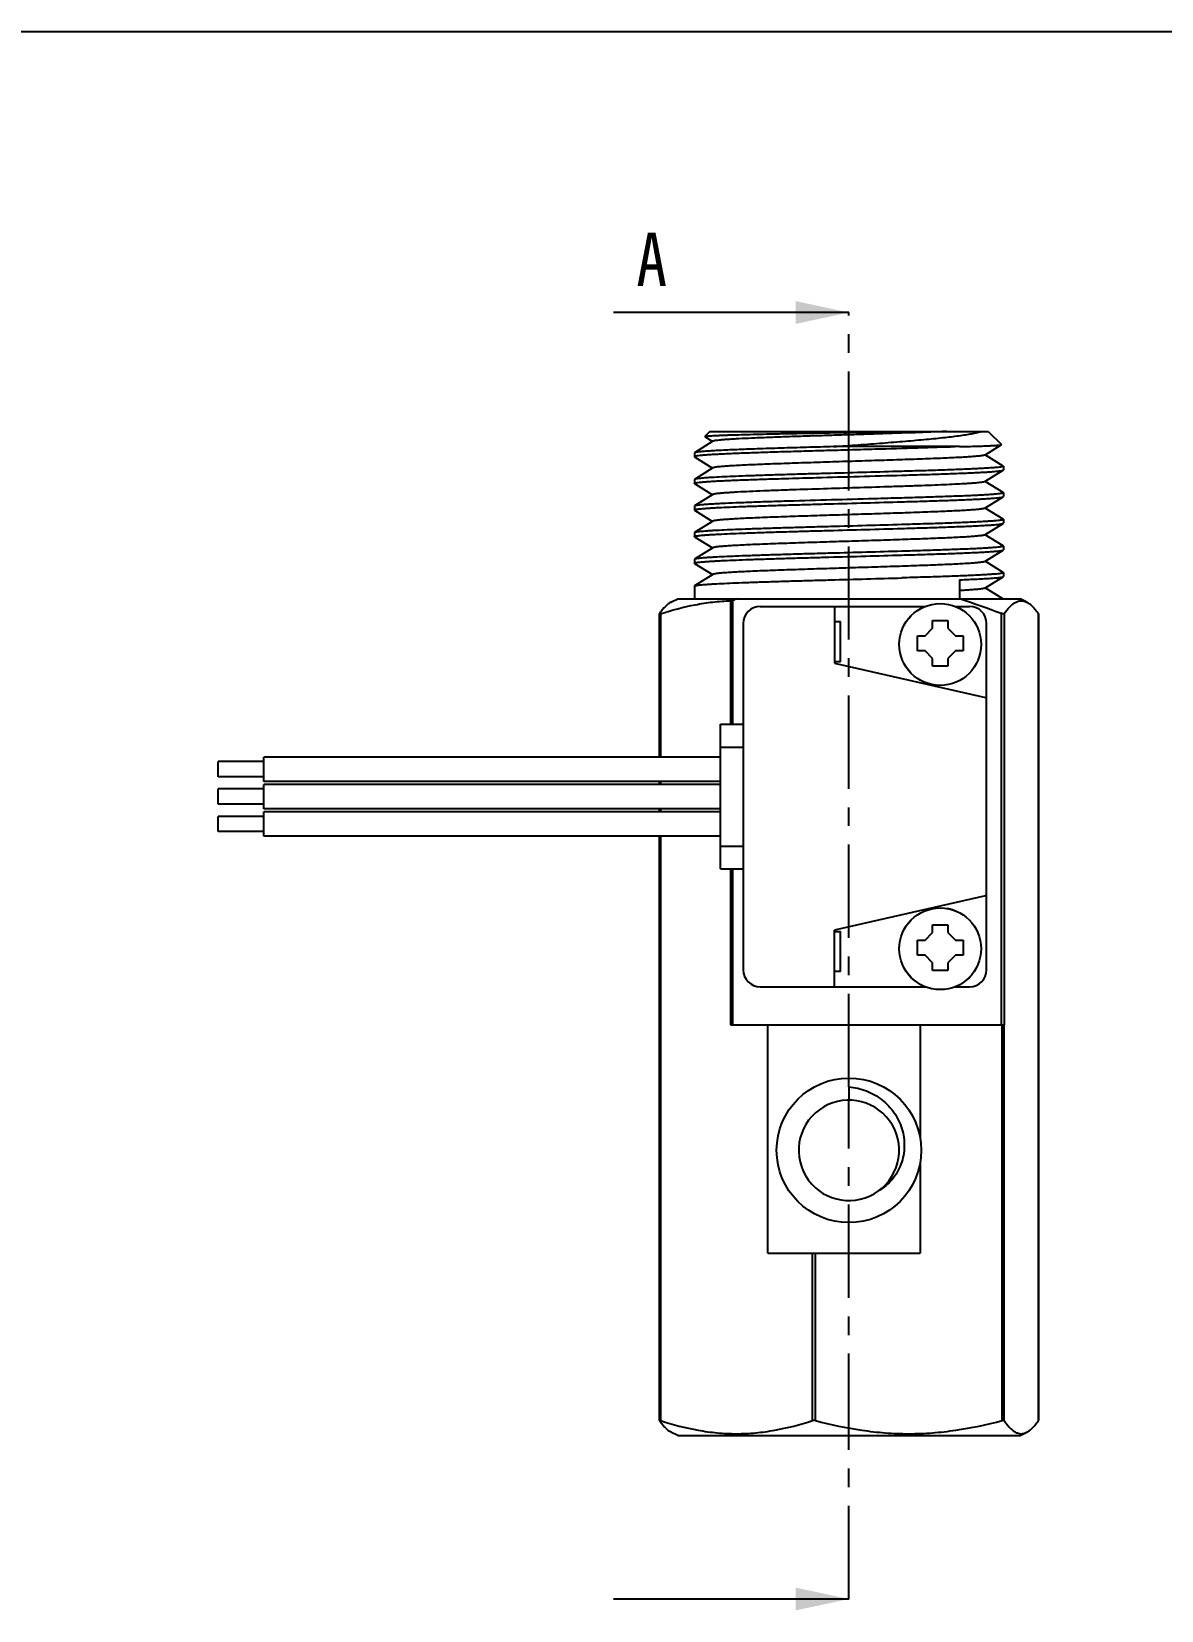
# Model space of a CAD drawing. Header units: millimetres. Extents: x 0 to 297, y 0 to 210.
# Drawn here: x 74.2 to 148.5, y 106.2 to 210 of the extents above; entities that cross this region are included whole.
import ezdxf

# ---------------------------------------------------------------- set-up
doc = ezdxf.new("R2010")
doc.units = ezdxf.units.MM
doc.header["$LTSCALE"] = 16.335
doc.linetypes.add('CENTER', pattern=[0.6, 0.375, -0.075, 0.075, -0.075])
doc.layers.get('0').update_dxf_attribs({"linetype": 'CONTINUOUS'})
doc.layers.add('02___PRT_ALL_AXES', color=7, linetype='CONTINUOUS')
doc.layers.add('DEFAULT_1', color=7, linetype='CENTER')
doc.styles.get("Standard").update_dxf_attribs({"font": 'txt', "width": 0.85})
doc.dimstyles.get("Standard").update_dxf_attribs({"dimtxt": 3.5, "dimasz": 3.5, "dimexe": 0.18, "dimexo": 0.0625, "dimgap": 0.09, "dimtad": 1, "dimdsep": 46, "dimtxsty": 'Standard', "dimblk": '_FILLED', "dimblk1": '_FILLED', "dimblk2": '_FILLED', "dimcen": 0.09, "dimadec": 0, "dimazin": 0, "dimtol": 1, "dimtp": 0.01, "dimtm": 0.01, "dimtfac": 1, "dimtofl": 0, "dimtmove": 0, "dimatfit": 3, "dimldrblk": '_FILLED', "dimfxl": 0, "dimtolj": 1, "dimarcsym": 0})

# ---------------------------------------------------------------- blocks, each defined once
blk = doc.blocks.new('_FILLED')
at = {"color": 0, "linetype": 'ByBlock'}
blk.add_solid([(0, 0), (-1, 0.214), (-1, -0.214)], dxfattribs=at)

msp = doc.modelspace()

# ---------------------------------------------------------------- linework, layer by layer
at = {"color": 7, "linetype": 'Continuous'}
for p, q in [((0, 210), (297, 210)), ((118.814, 183.718), (118.485, 183.389)), ((118.814, 183.718), (137.114, 183.718)), ((137.114, 183.718), (137.981, 182.85)), ((119.025, 183.072), (117.823, 182.32)), ((118.487, 183.381), (118.485, 183.389)), ((118.487, 183.381), (119.003, 183.058)), ((135.23, 182.718), (126.953, 182.718)), ((136.903, 182.169), (137.979, 182.842)), ((137.979, 182.842), (137.981, 182.85)), ((117.823, 182.32), (117.814, 182.308)), ((117.823, 182.046), (119.003, 181.308)), ((138.104, 181.445), (136.925, 182.183)), ((117.823, 180.57), (117.814, 180.558)), ((119.025, 181.322), (117.823, 180.57)), ((136.903, 180.419), (138.104, 181.171)), ((138.104, 181.445), (138.114, 181.433)), ((138.104, 181.171), (138.114, 181.183)), ((117.823, 180.296), (119.003, 179.558)), ((119.025, 179.572), (117.823, 178.82)), ((138.104, 179.695), (136.925, 180.433)), ((138.104, 179.695), (138.114, 179.683)), ((117.823, 178.82), (117.814, 178.808)), ((117.823, 178.546), (117.814, 178.558)), ((117.823, 178.546), (119.003, 177.808)), ((136.903, 178.669), (138.104, 179.421)), ((138.104, 177.945), (136.925, 178.683)), ((138.104, 179.421), (138.114, 179.433)), ((119.025, 177.822), (117.823, 177.07)), ((136.903, 176.919), (138.104, 177.671)), ((138.104, 177.945), (138.114, 177.933)), ((138.104, 177.671), (138.114, 177.683)), ((117.823, 177.07), (117.814, 177.058)), ((117.823, 176.796), (117.814, 176.808)), ((117.823, 176.796), (119.003, 176.058)), ((138.104, 176.195), (136.925, 176.933)), ((119.025, 176.072), (117.823, 175.32)), ((136.903, 175.169), (138.104, 175.921)), ((138.104, 176.195), (138.114, 176.183)), ((138.104, 175.921), (138.114, 175.933)), ((117.823, 175.32), (117.814, 175.308)), ((117.823, 175.046), (117.814, 175.058)), ((117.823, 175.046), (119.003, 174.308)), ((138.104, 174.445), (136.925, 175.183)), ((138.104, 174.445), (138.114, 174.433)), ((117.814, 173.558), (117.823, 173.57)), ((119.025, 174.322), (117.823, 173.57)), ((135.23, 173.968), (135.23, 172.718)), ((136.903, 173.419), (138.104, 174.171)), ((138.068, 172.718), (136.925, 173.433)), ((138.104, 174.171), (138.114, 174.183)), ((116.264, 172.492), (116.716, 172.718)), ((116.716, 172.718), (139.212, 172.718)), ((120.189, 172.586), (120.189, 164.468)), ((120.318, 172.612), (120.318, 164.468)), ((139.662, 172.492), (139.212, 172.718)), ((115.503, 171.724), (115.506, 171.731)), ((115.503, 171.725), (115.503, 162.318)), ((115.574, 171.731), (115.574, 162.318)), ((122.133, 172.218), (132.993, 172.218)), ((127.014, 172.218), (127.014, 168.496)), ((133.464, 170.789), (133.464, 171.289)), ((133.464, 171.289), (134.464, 171.289)), ((134.464, 171.289), (134.464, 170.789)), ((134.934, 172.218), (135.895, 172.218)), ((137.968, 171.766), (137.968, 144.718)), ((138.165, 171.744), (138.165, 144.718)), ((140.422, 118.704), (140.422, 171.731)), ((140.425, 171.724), (140.422, 171.731)), ((140.425, 171.725), (140.425, 118.712)), ((127.014, 171.218), (127.414, 171.218)), ((127.414, 168.575), (127.414, 171.218)), ((132.464, 169.289), (132.464, 170.289)), ((132.464, 170.289), (132.964, 170.289)), ((132.964, 170.289), (133.464, 170.789)), ((134.464, 170.789), (134.964, 170.289)), ((134.964, 170.289), (135.464, 170.289)), ((135.464, 170.289), (135.464, 169.289)), ((137.014, 148.337), (137.014, 171.099)), ((132.964, 169.289), (132.464, 169.289)), ((133.464, 168.789), (132.964, 169.289)), ((134.964, 169.289), (134.464, 168.789)), ((135.464, 169.289), (134.964, 169.289)), ((127.414, 168.575), (127.014, 168.575)), ((127.014, 168.496), (136.936, 166.235)), ((133.464, 168.289), (133.464, 168.789)), ((134.464, 168.289), (133.464, 168.289)), ((134.464, 168.789), (134.464, 168.289)), ((119.514, 154.968), (119.514, 164.468)), ((119.514, 164.468), (121.014, 164.468)), ((119.514, 162.968), (121.014, 162.968)), ((115.503, 160.718), (115.503, 160.518)), ((115.574, 160.718), (115.574, 160.518)), ((115.503, 158.918), (115.503, 158.718)), ((115.574, 158.918), (115.574, 158.718)), ((115.503, 157.118), (115.503, 118.712)), ((115.574, 157.118), (115.574, 118.704)), ((119.514, 156.468), (121.014, 156.468)), ((119.514, 154.968), (121.014, 154.968)), ((120.189, 154.968), (120.189, 144.718)), ((120.318, 154.968), (120.318, 144.718)), ((136.936, 153.2), (127.014, 150.939)), ((127.014, 147.218), (127.014, 150.939)), ((127.014, 150.86), (127.414, 150.86)), ((127.414, 148.218), (127.414, 150.86)), ((132.964, 150.289), (133.464, 150.789)), ((133.464, 151.289), (134.464, 151.289)), ((133.464, 150.789), (133.464, 151.289)), ((134.464, 151.289), (134.464, 150.789)), ((134.464, 150.789), (134.964, 150.289)), ((132.464, 150.289), (132.964, 150.289)), ((132.464, 149.289), (132.464, 150.289)), ((134.964, 150.289), (135.464, 150.289)), ((135.464, 150.289), (135.464, 149.289)), ((132.964, 149.289), (132.464, 149.289)), ((133.464, 148.789), (132.964, 149.289)), ((133.464, 148.289), (133.464, 148.789)), ((134.964, 149.289), (134.464, 148.789)), ((134.464, 148.789), (134.464, 148.289)), ((135.464, 149.289), (134.964, 149.289)), ((127.414, 148.218), (127.014, 148.218)), ((134.464, 148.289), (133.464, 148.289)), ((122.133, 147.218), (132.993, 147.218)), ((134.934, 147.218), (135.895, 147.218)), ((120.189, 144.718), (138.165, 144.718)), ((122.629, 129.718), (122.629, 144.718)), ((138.028, 118.704), (138.028, 144.718)), ((138.156, 118.704), (138.156, 144.718)), ((127.964, 140.634), (127.964, 139.768)), ((122.629, 129.718), (132.641, 129.718)), ((125.569, 118.704), (125.569, 129.718)), ((125.766, 118.704), (125.766, 129.718)), ((115.503, 118.712), (115.506, 118.704)), ((140.425, 118.712), (140.422, 118.704)), ((116.716, 117.718), (116.264, 117.943)), ((116.716, 117.718), (139.212, 117.718)), ((139.212, 117.718), (139.663, 117.943))]:
    msp.add_line(p, q, dxfattribs=at)
for centre, radius in [((133.964, 169.718), 2.689), ((133.964, 169.718), 2.688), ((133.964, 149.718), 2.689), ((133.964, 149.718), 2.688)]:
    msp.add_circle(centre, radius, dxfattribs=at)
for centre, radius, start, end in [((135.157, 128.136), 46.886, 108.03916, 108.4511), ((119.916, 168.627), 5.393, 144.38672, 144.86293), ((135.895, 171.099), 1.119, 0, 90), ((136.914, 166.138), 0.1, 0, 77.16545), ((136.914, 153.297), 0.1, 282.83455, 360), ((135.895, 148.337), 1.119, 270, 360), ((127.964, 136.468), 3.3, 306.02023, 306), ((119.916, 121.808), 5.393, 215.13707, 215.61328)]:
    msp.add_arc(centre, radius, start, end, dxfattribs=at)
for points, knots in [([(118.485, 183.389), (118.487, 183.391), (118.496, 183.395), (118.514, 183.4), (118.54, 183.404), (118.573, 183.409), (118.615, 183.414), (118.688, 183.421), (118.798, 183.43), (118.955, 183.44), (119.143, 183.45), (119.361, 183.46), (119.61, 183.47), (119.888, 183.48), (120.315, 183.495), (120.913, 183.512), (121.703, 183.532), (122.581, 183.552), (123.534, 183.573), (124.549, 183.593), (125.611, 183.614), (127.077, 183.641), (128.908, 183.675), (130.372, 183.703), (131.093, 183.718)], [0, 0, 0, 0, 0.0008305, 0.002268, 0.004339, 0.0070504, 0.0104041, 0.0144002, 0.0243116, 0.0367533, 0.0516877, 0.0690699, 0.0888374, 0.1109245, 0.1352588, 0.1903158, 0.2532486, 0.3231726, 0.3990988, 0.4799477, 0.5645562, 0.6517042, 0.8285045, 1, 1, 1, 1]), ([(134.371, 183.718), (133.686, 183.687), (132.196, 183.631), (130.279, 183.568), (128.614, 183.516), (127.327, 183.476), (126.053, 183.436), (124.82, 183.396), (123.652, 183.356), (122.575, 183.316), (121.611, 183.276), (120.887, 183.242), (120.38, 183.214), (120.058, 183.194), (119.777, 183.174), (119.54, 183.154), (119.346, 183.135), (119.198, 183.115), (119.103, 183.099), (119.05, 183.084), (119.032, 183.076), (119.025, 183.072)], [0, 0, 0, 0, 0.1337468, 0.2911109, 0.3746035, 0.4589896, 0.5425006, 0.6233872, 0.6999556, 0.7706029, 0.8338505, 0.8883755, 0.9120037, 0.9330416, 0.9513811, 0.9669255, 0.9796022, 0.9893485, 0.9961357, 0.9984256, 1, 1, 1, 1]), ([(126.953, 182.718), (127.495, 182.757), (128.566, 182.836), (130.141, 182.955), (131.637, 183.075), (133.012, 183.197), (134.225, 183.319), (135.118, 183.427), (135.723, 183.517), (136.087, 183.581), (136.385, 183.644), (136.561, 183.692), (136.637, 183.718)], [0, 0, 0, 0, 0.1672186, 0.3307775, 0.4862441, 0.6292649, 0.7556773, 0.8616677, 0.9059468, 0.9439444, 0.9753685, 1, 1, 1, 1]), ([(135.23, 182.718), (134.435, 182.686), (132.704, 182.629), (130.477, 182.565), (128.544, 182.511), (127.054, 182.47), (125.584, 182.43), (124.166, 182.389), (122.831, 182.348), (121.608, 182.308), (120.672, 182.273), (119.998, 182.244), (119.557, 182.224), (119.162, 182.204), (118.815, 182.183), (118.518, 182.163), (118.273, 182.143), (118.081, 182.123), (117.954, 182.105), (117.881, 182.091), (117.845, 182.08), (117.824, 182.072), (117.814, 182.062), (117.814, 182.058)], [0, 0, 0, 0, 0.1367835, 0.297912, 0.3832805, 0.469383, 0.5543369, 0.636285, 0.713436, 0.7841043, 0.8467467, 0.8746245, 0.899997, 0.9227297, 0.9426967, 0.9597916, 0.9739243, 0.9850204, 0.9930341, 0.9958779, 0.9979533, 0.9992867, 1, 1, 1, 1]), ([(126.953, 182.718), (126.361, 182.701), (125.206, 182.669), (123.537, 182.62), (122.224, 182.579), (121.257, 182.545), (120.608, 182.52), (120.018, 182.495), (119.491, 182.471), (119.031, 182.446), (118.642, 182.422), (118.364, 182.401), (118.179, 182.383), (118.07, 182.371), (117.98, 182.359), (117.91, 182.347), (117.86, 182.335), (117.833, 182.326), (117.824, 182.32)], [0, 0, 0, 0, 0.194333, 0.3789879, 0.5481235, 0.6251684, 0.6963697, 0.761164, 0.8190365, 0.8695321, 0.9122506, 0.9468649, 0.9610466, 0.9731091, 0.9830369, 0.9908189, 0.9964568, 1, 1, 1, 1]), ([(135.23, 182.718), (135.429, 182.723), (135.807, 182.732), (136.339, 182.748), (136.802, 182.763), (137.142, 182.776), (137.376, 182.787), (137.522, 182.795), (137.648, 182.803), (137.755, 182.81), (137.84, 182.818), (137.905, 182.825), (137.946, 182.832), (137.969, 182.838), (137.976, 182.841), (137.979, 182.842)], [0, 0, 0, 0, 0.2175633, 0.4115223, 0.5800029, 0.7216451, 0.7820262, 0.8352795, 0.881284, 0.919929, 0.951147, 0.9748908, 0.9911363, 0.9964688, 1, 1, 1, 1]), ([(117.814, 182.058), (117.814, 182.057), (117.815, 182.051), (117.82, 182.048), (117.823, 182.046)], [0, 0, 0, 0, 0.1938008, 1, 1, 1, 1]), ([(136.903, 182.169), (136.893, 182.163), (136.865, 182.153), (136.814, 182.141), (136.742, 182.128), (136.651, 182.115), (136.54, 182.102), (136.354, 182.083), (136.075, 182.06), (135.685, 182.035), (135.225, 182.008), (134.7, 181.982), (134.114, 181.956), (133.473, 181.93), (132.524, 181.894), (131.246, 181.849), (129.635, 181.797), (127.964, 181.745), (126.293, 181.693), (124.682, 181.641), (123.404, 181.597), (122.454, 181.561), (121.813, 181.535), (121.227, 181.509), (120.702, 181.482), (120.243, 181.456), (119.853, 181.43), (119.573, 181.408), (119.387, 181.389), (119.276, 181.376), (119.185, 181.363), (119.114, 181.35), (119.062, 181.338), (119.034, 181.328), (119.025, 181.322)], [0, 0, 0, 0, 0.0018941, 0.0048554, 0.0089095, 0.0140564, 0.0202894, 0.0275991, 0.0453859, 0.067262, 0.0930362, 0.1224776, 0.155322, 0.1912749, 0.2300112, 0.314419, 0.4055083, 0.4999997, 0.594491, 0.6855801, 0.7699878, 0.8087252, 0.844677, 0.8775225, 0.9069629, 0.9327379, 0.9546135, 0.9724003, 0.9797093, 0.9859433, 0.9910909, 0.9951435, 0.9981047, 1, 1, 1, 1]), ([(117.814, 180.308), (117.814, 180.312), (117.823, 180.322), (117.845, 180.33), (117.879, 180.34), (117.951, 180.355), (118.075, 180.372), (118.263, 180.392), (118.504, 180.412), (118.795, 180.432), (119.135, 180.452), (119.522, 180.472), (119.955, 180.492), (120.615, 180.521), (121.534, 180.555), (122.736, 180.595), (123.58, 180.621), (124.021, 180.634)], [0, 0, 0, 0, 0.0019727, 0.0056406, 0.0113404, 0.0191461, 0.0411358, 0.071581, 0.110359, 0.157272, 0.2120754, 0.2744867, 0.3441676, 0.4207582, 0.5929535, 0.7874448, 1, 1, 1, 1]), ([(131.435, 181.093), (130.665, 181.07), (129.103, 181.026), (127.151, 180.973), (125.59, 180.93), (124.457, 180.897), (123.373, 180.865), (122.351, 180.833), (121.407, 180.8), (120.553, 180.768), (119.8, 180.736), (119.242, 180.708), (118.853, 180.685), (118.608, 180.669), (118.396, 180.653), (118.216, 180.637), (118.069, 180.621), (117.956, 180.605), (117.884, 180.592), (117.843, 180.58), (117.829, 180.574), (117.824, 180.57)], [0, 0, 0, 0, 0.169672, 0.3439902, 0.4299163, 0.5134391, 0.5934149, 0.6687447, 0.7383967, 0.8014171, 0.8569409, 0.9042098, 0.9245445, 0.9425828, 0.9582654, 0.971543, 0.9823703, 0.9907205, 0.9965836, 0.99859, 1, 1, 1, 1]), ([(124.021, 180.634), (124.624, 180.652), (127.095, 180.723), (129.566, 180.788), (131.435, 180.843)], [0, 0, 0, 0, 0.243812, 1, 1, 1, 1]), ([(138.114, 181.433), (138.114, 181.429), (138.107, 181.422), (138.096, 181.416), (138.077, 181.408), (138.043, 181.399), (137.964, 181.384), (137.83, 181.366), (137.625, 181.345), (137.365, 181.325), (137.049, 181.304), (136.681, 181.283), (136.262, 181.262), (135.795, 181.24), (135.083, 181.211), (134.095, 181.175), (132.808, 181.133), (131.905, 181.106), (131.435, 181.093)], [0, 0, 0, 0, 0.001933, 0.0035245, 0.0056128, 0.0113525, 0.0192234, 0.0414001, 0.0721197, 0.1112218, 0.1585022, 0.2136846, 0.2764576, 0.3464562, 0.4232781, 0.5955531, 0.7893048, 1, 1, 1, 1]), ([(131.435, 180.843), (131.889, 180.856), (132.762, 180.882), (134.01, 180.922), (134.973, 180.957), (135.671, 180.985), (136.134, 181.006), (136.552, 181.026), (136.924, 181.046), (137.248, 181.066), (137.521, 181.087), (137.743, 181.107), (137.894, 181.124), (137.989, 181.139), (138.04, 181.149), (138.077, 181.158), (138.097, 181.166), (138.104, 181.171)], [0, 0, 0, 0, 0.2038719, 0.3921227, 0.5606406, 0.63636, 0.7058202, 0.7686554, 0.8245203, 0.8731257, 0.9142044, 0.9475505, 0.9729976, 0.9827261, 0.9904553, 0.996197, 1, 1, 1, 1]), ([(117.823, 180.296), (117.822, 180.297), (117.818, 180.3), (117.814, 180.304), (117.814, 180.308)], [0, 0, 0, 0, 0.3298281, 1, 1, 1, 1]), ([(124.487, 179.884), (124.114, 179.872), (123.398, 179.847), (122.377, 179.808), (121.464, 179.77), (120.781, 179.737), (120.303, 179.71), (119.999, 179.69), (119.735, 179.671), (119.511, 179.652), (119.329, 179.633), (119.189, 179.614), (119.099, 179.598), (119.049, 179.583), (119.031, 179.576), (119.025, 179.572)], [0, 0, 0, 0, 0.2044054, 0.3924034, 0.5601909, 0.704564, 0.7670546, 0.8226739, 0.8711425, 0.912239, 0.9457718, 0.9715912, 0.989636, 0.9957567, 1, 1, 1, 1]), ([(136.903, 180.419), (136.897, 180.416), (136.883, 180.409), (136.844, 180.397), (136.775, 180.383), (136.668, 180.367), (136.531, 180.351), (136.362, 180.334), (136.163, 180.318), (135.935, 180.301), (135.574, 180.278), (135.056, 180.249), (134.36, 180.216), (133.572, 180.183), (132.703, 180.15), (131.766, 180.117), (130.42, 180.072), (128.675, 180.017), (126.574, 179.952), (125.174, 179.907), (124.487, 179.884)], [0, 0, 0, 0, 0.0015513, 0.0037026, 0.0098654, 0.0185387, 0.0297126, 0.043352, 0.0594162, 0.0778506, 0.0985874, 0.1466763, 0.202996, 0.2667437, 0.3370056, 0.4127714, 0.4929546, 0.6619201, 0.8342162, 1, 1, 1, 1]), ([(138.114, 179.683), (138.114, 179.679), (138.107, 179.672), (138.096, 179.666), (138.077, 179.658), (138.043, 179.649), (137.964, 179.634), (137.83, 179.616), (137.625, 179.595), (137.365, 179.575), (137.049, 179.554), (136.681, 179.533), (136.262, 179.512), (135.795, 179.49), (135.083, 179.461), (134.095, 179.425), (132.808, 179.383), (131.905, 179.356), (131.435, 179.343)], [0, 0, 0, 0, 0.001933, 0.0035245, 0.0056128, 0.0113525, 0.0192234, 0.0414001, 0.0721197, 0.1112218, 0.1585022, 0.2136846, 0.2764576, 0.3464562, 0.4232781, 0.5955531, 0.7893048, 1, 1, 1, 1]), ([(117.814, 178.558), (117.814, 178.561), (117.82, 178.569), (117.844, 178.581), (117.898, 178.595), (117.989, 178.611), (118.116, 178.627), (118.278, 178.643), (118.476, 178.659), (118.707, 178.676), (118.971, 178.693), (119.268, 178.709), (119.725, 178.732), (120.369, 178.761), (121.221, 178.794), (122.17, 178.827), (123.202, 178.86), (124.303, 178.893), (125.456, 178.926), (127.05, 178.97), (129.048, 179.025), (130.646, 179.07), (131.435, 179.093)], [0, 0, 0, 0, 0.0006979, 0.0018733, 0.0060663, 0.0128476, 0.0222292, 0.0341949, 0.0487076, 0.0657162, 0.0851656, 0.1069848, 0.1310956, 0.1858467, 0.2486339, 0.3185566, 0.3946128, 0.4757105, 0.5606829, 0.6483113, 0.8264697, 1, 1, 1, 1]), ([(124.021, 179.134), (123.596, 179.122), (122.78, 179.097), (121.616, 179.058), (120.578, 179.019), (119.802, 178.986), (119.259, 178.959), (118.915, 178.939), (118.616, 178.92), (118.364, 178.901), (118.159, 178.882), (118.019, 178.865), (117.931, 178.851), (117.884, 178.841), (117.849, 178.832), (117.83, 178.824), (117.823, 178.82)], [0, 0, 0, 0, 0.205432, 0.3942203, 0.5625788, 0.7072077, 0.7697073, 0.8252376, 0.8735354, 0.9143589, 0.94752, 0.9728719, 0.9825898, 0.9903352, 0.9961219, 1, 1, 1, 1]), ([(136.903, 178.669), (136.893, 178.663), (136.865, 178.653), (136.814, 178.641), (136.742, 178.628), (136.651, 178.615), (136.54, 178.602), (136.354, 178.583), (136.075, 178.56), (135.685, 178.535), (135.225, 178.508), (134.7, 178.482), (134.114, 178.456), (133.473, 178.43), (132.524, 178.394), (131.246, 178.349), (129.635, 178.297), (127.964, 178.245), (126.293, 178.193), (124.682, 178.141), (123.404, 178.097), (122.454, 178.061), (121.813, 178.035), (121.227, 178.009), (120.702, 177.982), (120.243, 177.956), (119.853, 177.93), (119.573, 177.908), (119.387, 177.889), (119.276, 177.876), (119.185, 177.863), (119.114, 177.85), (119.062, 177.838), (119.034, 177.828), (119.025, 177.822)], [0, 0, 0, 0, 0.0018945, 0.0048554, 0.0089092, 0.0140565, 0.0202898, 0.0275989, 0.0453861, 0.0672617, 0.0930366, 0.1224773, 0.1553225, 0.1912747, 0.2300117, 0.3144195, 0.4055086, 0.5000001, 0.5944915, 0.6855808, 0.7699886, 0.8087251, 0.8446779, 0.8775224, 0.9069637, 0.932738, 0.9546141, 0.9724008, 0.9797107, 0.9859436, 0.9910904, 0.9951445, 0.998106, 1, 1, 1, 1]), ([(131.435, 179.343), (130.824, 179.325), (128.353, 179.255), (125.881, 179.19), (124.021, 179.134)], [0, 0, 0, 0, 0.2473378, 1, 1, 1, 1]), ([(131.435, 179.093), (131.889, 179.106), (132.762, 179.132), (134.01, 179.172), (134.973, 179.207), (135.671, 179.235), (136.134, 179.256), (136.552, 179.276), (136.924, 179.296), (137.248, 179.316), (137.521, 179.337), (137.743, 179.357), (137.894, 179.374), (137.989, 179.389), (138.04, 179.399), (138.077, 179.408), (138.097, 179.416), (138.104, 179.421)], [0, 0, 0, 0, 0.2038692, 0.3921221, 0.5606412, 0.6363602, 0.7058187, 0.7686521, 0.8245167, 0.8731226, 0.9142024, 0.9475492, 0.9729974, 0.9827257, 0.9904547, 0.9961965, 1, 1, 1, 1]), ([(131.435, 177.593), (130.665, 177.57), (129.103, 177.526), (127.151, 177.473), (125.59, 177.43), (124.457, 177.397), (123.373, 177.365), (122.351, 177.333), (121.407, 177.3), (120.553, 177.268), (119.8, 177.236), (119.242, 177.208), (118.853, 177.185), (118.608, 177.169), (118.396, 177.153), (118.216, 177.137), (118.069, 177.121), (117.956, 177.105), (117.884, 177.092), (117.843, 177.08), (117.829, 177.074), (117.824, 177.07)], [0, 0, 0, 0, 0.169672, 0.3439902, 0.4299163, 0.5134391, 0.5934149, 0.6687447, 0.7383967, 0.8014171, 0.8569409, 0.9042098, 0.9245445, 0.9425828, 0.9582654, 0.971543, 0.9823703, 0.9907205, 0.9965836, 0.99859, 1, 1, 1, 1]), ([(138.114, 177.933), (138.114, 177.929), (138.107, 177.922), (138.096, 177.916), (138.077, 177.908), (138.043, 177.899), (137.964, 177.884), (137.83, 177.866), (137.625, 177.845), (137.365, 177.825), (137.049, 177.804), (136.681, 177.783), (136.262, 177.762), (135.795, 177.74), (135.083, 177.711), (134.095, 177.675), (132.808, 177.633), (131.905, 177.606), (131.435, 177.593)], [0, 0, 0, 0, 0.001933, 0.0035245, 0.0056128, 0.0113525, 0.0192234, 0.0414001, 0.0721197, 0.1112218, 0.1585022, 0.2136846, 0.2764576, 0.3464562, 0.4232781, 0.5955531, 0.7893048, 1, 1, 1, 1]), ([(131.435, 177.343), (131.889, 177.356), (132.762, 177.382), (134.01, 177.422), (134.973, 177.457), (135.671, 177.485), (136.134, 177.506), (136.552, 177.526), (136.924, 177.546), (137.248, 177.566), (137.521, 177.587), (137.743, 177.607), (137.894, 177.624), (137.989, 177.639), (138.04, 177.649), (138.077, 177.658), (138.097, 177.666), (138.104, 177.671)], [0, 0, 0, 0, 0.2038719, 0.3921227, 0.5606406, 0.63636, 0.7058202, 0.7686554, 0.8245203, 0.8731257, 0.9142044, 0.9475505, 0.9729976, 0.9827261, 0.9904553, 0.996197, 1, 1, 1, 1]), ([(117.814, 176.808), (117.814, 176.811), (117.82, 176.819), (117.844, 176.831), (117.898, 176.845), (117.989, 176.861), (118.116, 176.877), (118.278, 176.893), (118.476, 176.909), (118.707, 176.926), (118.971, 176.943), (119.268, 176.959), (119.725, 176.982), (120.369, 177.011), (121.221, 177.044), (122.17, 177.077), (123.202, 177.11), (124.303, 177.143), (125.456, 177.176), (127.05, 177.22), (129.048, 177.275), (130.646, 177.32), (131.435, 177.343)], [0, 0, 0, 0, 0.0006979, 0.0018733, 0.0060663, 0.0128476, 0.0222292, 0.0341949, 0.0487076, 0.0657162, 0.0851656, 0.1069848, 0.1310956, 0.1858467, 0.2486339, 0.3185566, 0.3946128, 0.4757105, 0.5606829, 0.6483113, 0.8264697, 1, 1, 1, 1]), ([(136.903, 176.919), (136.893, 176.913), (136.865, 176.903), (136.814, 176.891), (136.742, 176.878), (136.651, 176.865), (136.54, 176.852), (136.354, 176.833), (136.075, 176.81), (135.685, 176.785), (135.225, 176.758), (134.7, 176.732), (134.114, 176.706), (133.473, 176.68), (132.524, 176.644), (131.246, 176.599), (129.635, 176.547), (127.964, 176.495), (126.293, 176.443), (124.682, 176.391), (123.404, 176.347), (122.454, 176.311), (121.813, 176.285), (121.227, 176.259), (120.702, 176.232), (120.243, 176.206), (119.853, 176.18), (119.573, 176.158), (119.387, 176.139), (119.276, 176.126), (119.185, 176.113), (119.114, 176.1), (119.062, 176.088), (119.034, 176.078), (119.025, 176.072)], [0, 0, 0, 0, 0.0018939, 0.0048557, 0.0089098, 0.0140563, 0.0202892, 0.0275995, 0.0453858, 0.0672622, 0.0930361, 0.1224778, 0.155322, 0.1912751, 0.2300113, 0.3144192, 0.4055085, 0.4999999, 0.5944913, 0.6855804, 0.7699881, 0.8087254, 0.8446773, 0.8775228, 0.9069632, 0.9327383, 0.9546137, 0.9724009, 0.9797099, 0.9859434, 0.9910909, 0.9951443, 0.9981053, 1, 1, 1, 1]), ([(117.814, 175.058), (117.814, 175.061), (117.82, 175.069), (117.844, 175.081), (117.898, 175.095), (117.989, 175.111), (118.116, 175.127), (118.278, 175.143), (118.476, 175.159), (118.707, 175.176), (118.971, 175.193), (119.268, 175.209), (119.725, 175.232), (120.369, 175.261), (121.221, 175.294), (122.17, 175.327), (123.202, 175.36), (124.303, 175.393), (125.456, 175.426), (127.05, 175.47), (129.048, 175.525), (130.646, 175.57), (131.435, 175.593)], [0, 0, 0, 0, 0.0006979, 0.0018733, 0.0060663, 0.0128476, 0.0222292, 0.0341949, 0.0487076, 0.0657162, 0.0851656, 0.1069848, 0.1310956, 0.1858467, 0.2486339, 0.3185566, 0.3946128, 0.4757105, 0.5606829, 0.6483113, 0.8264697, 1, 1, 1, 1]), ([(131.435, 175.843), (130.665, 175.82), (129.103, 175.776), (127.151, 175.723), (125.59, 175.68), (124.457, 175.647), (123.373, 175.615), (122.351, 175.583), (121.407, 175.55), (120.553, 175.518), (119.8, 175.486), (119.242, 175.458), (118.853, 175.435), (118.608, 175.419), (118.396, 175.403), (118.216, 175.387), (118.069, 175.371), (117.956, 175.355), (117.884, 175.342), (117.843, 175.33), (117.829, 175.324), (117.824, 175.32)], [0, 0, 0, 0, 0.169672, 0.3439902, 0.4299163, 0.5134391, 0.5934149, 0.6687447, 0.7383967, 0.8014171, 0.8569409, 0.9042098, 0.9245445, 0.9425828, 0.9582654, 0.971543, 0.9823703, 0.9907205, 0.9965836, 0.99859, 1, 1, 1, 1]), ([(138.114, 176.183), (138.114, 176.179), (138.107, 176.172), (138.096, 176.166), (138.077, 176.158), (138.043, 176.149), (137.964, 176.134), (137.83, 176.116), (137.625, 176.095), (137.365, 176.075), (137.049, 176.054), (136.681, 176.033), (136.262, 176.012), (135.795, 175.99), (135.083, 175.961), (134.095, 175.925), (132.808, 175.883), (131.905, 175.856), (131.435, 175.843)], [0, 0, 0, 0, 0.001933, 0.0035245, 0.0056128, 0.0113525, 0.0192234, 0.0414001, 0.0721197, 0.1112218, 0.1585022, 0.2136846, 0.2764576, 0.3464562, 0.4232781, 0.5955531, 0.7893048, 1, 1, 1, 1]), ([(131.435, 175.593), (131.889, 175.606), (132.762, 175.632), (134.01, 175.672), (134.973, 175.707), (135.671, 175.735), (136.134, 175.756), (136.552, 175.776), (136.924, 175.796), (137.248, 175.816), (137.521, 175.837), (137.743, 175.857), (137.894, 175.874), (137.989, 175.889), (138.04, 175.899), (138.077, 175.908), (138.097, 175.916), (138.104, 175.921)], [0, 0, 0, 0, 0.2038719, 0.3921227, 0.5606406, 0.63636, 0.7058202, 0.7686554, 0.8245203, 0.8731257, 0.9142044, 0.9475505, 0.9729976, 0.9827261, 0.9904553, 0.996197, 1, 1, 1, 1]), ([(136.903, 175.169), (136.893, 175.163), (136.865, 175.153), (136.814, 175.141), (136.742, 175.128), (136.651, 175.115), (136.54, 175.102), (136.354, 175.083), (136.075, 175.06), (135.685, 175.035), (135.225, 175.008), (134.7, 174.982), (134.114, 174.956), (133.473, 174.93), (132.524, 174.894), (131.246, 174.849), (129.635, 174.797), (127.964, 174.745), (126.293, 174.693), (124.682, 174.641), (123.404, 174.597), (122.454, 174.561), (121.813, 174.535), (121.227, 174.509), (120.702, 174.482), (120.243, 174.456), (119.853, 174.43), (119.573, 174.408), (119.387, 174.389), (119.276, 174.376), (119.185, 174.363), (119.114, 174.35), (119.062, 174.338), (119.034, 174.328), (119.025, 174.322)], [0, 0, 0, 0, 0.0018942, 0.0048569, 0.0089104, 0.0140562, 0.0202898, 0.0276006, 0.0453856, 0.0672631, 0.0930361, 0.1224784, 0.1553221, 0.1912755, 0.2300115, 0.3144194, 0.4055086, 0.4999998, 0.594491, 0.68558, 0.7699877, 0.8087252, 0.8446769, 0.8775223, 0.9069628, 0.9327375, 0.9546135, 0.9723998, 0.979709, 0.9859434, 0.9910907, 0.9951431, 0.9981045, 1, 1, 1, 1]), ([(138.114, 174.433), (138.114, 174.429), (138.107, 174.422), (138.096, 174.416), (138.077, 174.408), (138.043, 174.399), (137.964, 174.384), (137.83, 174.366), (137.625, 174.345), (137.365, 174.325), (137.049, 174.304), (136.681, 174.283), (136.262, 174.262), (135.795, 174.24), (135.083, 174.211), (134.095, 174.175), (132.808, 174.133), (131.905, 174.106), (131.435, 174.093)], [0, 0, 0, 0, 0.001933, 0.0035245, 0.0056128, 0.0113525, 0.0192234, 0.0414001, 0.0721197, 0.1112218, 0.1585022, 0.2136846, 0.2764576, 0.3464562, 0.4232781, 0.5955531, 0.7893048, 1, 1, 1, 1]), ([(117.823, 173.57), (117.829, 173.574), (117.843, 173.58), (117.884, 173.592), (117.956, 173.605), (118.069, 173.621), (118.216, 173.637), (118.396, 173.653), (118.608, 173.669), (118.853, 173.685), (119.242, 173.708), (119.8, 173.736), (120.553, 173.768), (121.407, 173.8), (122.351, 173.833), (123.373, 173.865), (124.457, 173.897), (125.59, 173.93), (127.151, 173.973), (129.103, 174.026), (130.665, 174.07), (131.435, 174.093)], [0, 0, 0, 0, 0.001411, 0.0034187, 0.0092806, 0.0176298, 0.0284593, 0.0417355, 0.0574176, 0.0754575, 0.0957908, 0.1430608, 0.1985837, 0.2616037, 0.3312563, 0.4065859, 0.4865612, 0.5700842, 0.6560105, 0.8303276, 1, 1, 1, 1]), ([(135.23, 173.968), (135.435, 173.976), (135.823, 173.992), (136.371, 174.017), (136.849, 174.042), (137.253, 174.067), (137.543, 174.088), (137.735, 174.106), (137.849, 174.119), (137.942, 174.131), (138.015, 174.143), (138.067, 174.155), (138.095, 174.165), (138.104, 174.171)], [0, 0, 0, 0, 0.213209, 0.4039344, 0.5703535, 0.7111649, 0.8252598, 0.8720009, 0.911733, 0.9444002, 0.969973, 0.9884574, 1, 1, 1, 1]), ([(136.903, 173.419), (136.896, 173.415), (136.878, 173.407), (136.827, 173.393), (136.734, 173.376), (136.59, 173.357), (136.401, 173.338), (136.17, 173.318), (135.897, 173.298), (135.584, 173.279), (135.362, 173.266), (135.244, 173.26)], [0, 0, 0, 0, 0.0142304, 0.0348405, 0.0957572, 0.1831138, 0.2966513, 0.4358144, 0.5999714, 0.7883228, 1, 1, 1, 1]), ([(116.285, 172.502), (116.218, 172.469), (116.084, 172.382), (115.896, 172.214), (115.709, 172.006), (115.591, 171.85), (115.531, 171.767)], [0, 0, 0, 0, 0.2116841, 0.4484043, 0.7114835, 1, 1, 1, 1]), ([(115.574, 171.731), (116.325, 171.973), (117.468, 172.279), (119.02, 172.519), (119.8, 172.575), (120.189, 172.586)], [0, 0, 0, 0, 0.5025215, 0.7517223, 1, 1, 1, 1]), ([(120.318, 172.612), (120.296, 172.605), (120.254, 172.593), (120.21, 172.587), (120.189, 172.586)], [0, 0, 0, 0, 0.5318513, 1, 1, 1, 1]), ([(138.165, 171.744), (138.276, 171.9), (138.447, 172.118), (138.703, 172.357), (138.889, 172.485), (139.078, 172.568), (139.27, 172.6), (139.462, 172.579), (139.583, 172.532), (139.642, 172.502)], [0, 0, 0, 0, 0.3157432, 0.4522299, 0.5746442, 0.6852484, 0.7886205, 0.89129, 1, 1, 1, 1]), ([(139.642, 172.502), (139.712, 172.467), (139.851, 172.377), (140.046, 172.2), (140.238, 171.982), (140.36, 171.818), (140.422, 171.731)], [0, 0, 0, 0, 0.2106079, 0.447036, 0.7105411, 1, 1, 1, 1]), ([(115.574, 171.731), (115.564, 171.728), (115.546, 171.723), (115.526, 171.718), (115.503, 171.717), (115.503, 171.724)], [0, 0, 0, 0, 0.4191372, 0.7330151, 1, 1, 1, 1]), ([(138.165, 171.744), (138.16, 171.736), (138.134, 171.729), (138.09, 171.732), (138.032, 171.744), (137.99, 171.758), (137.968, 171.766)], [0, 0, 0, 0, 0.1303483, 0.3544653, 0.6576857, 1, 1, 1, 1]), ([(127.964, 140.634), (128.354, 140.601), (129.129, 140.425), (130.164, 139.839), (130.984, 138.974), (131.418, 138.078), (131.586, 137.311), (131.62, 136.721), (131.557, 136.133), (131.399, 135.564), (131.149, 135.028), (130.812, 134.543), (130.396, 134.123), (130.073, 133.896), (129.903, 133.798)], [0, 0, 0, 0, 0.1248776, 0.2497198, 0.3745518, 0.4993599, 0.5619505, 0.6245367, 0.6871189, 0.7496993, 0.8122774, 0.8748461, 0.937434, 1, 1, 1, 1]), ([(115.515, 118.718), (115.512, 118.718), (115.506, 118.718), (115.503, 118.713), (115.503, 118.712)], [0, 0, 0, 0, 0.6309182, 1, 1, 1, 1]), ([(115.574, 118.704), (115.562, 118.708), (115.543, 118.714), (115.523, 118.718), (115.515, 118.718)], [0, 0, 0, 0, 0.5968844, 1, 1, 1, 1]), ([(116.285, 117.933), (116.218, 117.967), (116.084, 118.053), (115.896, 118.221), (115.709, 118.429), (115.591, 118.585), (115.531, 118.668)], [0, 0, 0, 0, 0.2116841, 0.4484043, 0.7114835, 1, 1, 1, 1]), ([(115.574, 118.704), (116.386, 118.443), (117.624, 118.116), (119.306, 117.883), (120.572, 117.824), (121.837, 117.883), (123.52, 118.116), (124.758, 118.443), (125.569, 118.704)], [0, 0, 0, 0, 0.2512815, 0.3758495, 0.5, 0.6241505, 0.7487186, 1, 1, 1, 1]), ([(125.766, 118.704), (125.733, 118.713), (125.666, 118.722), (125.599, 118.714), (125.569, 118.704)], [0, 0, 0, 0, 0.5232015, 1, 1, 1, 1]), ([(125.766, 118.704), (126.768, 118.442), (128.289, 118.115), (130.347, 117.883), (131.897, 117.824), (133.447, 117.883), (135.504, 118.115), (137.026, 118.442), (138.028, 118.704)], [0, 0, 0, 0, 0.2502103, 0.3751449, 0.5, 0.6248552, 0.7497898, 1, 1, 1, 1]), ([(138.156, 118.704), (138.153, 118.709), (138.137, 118.717), (138.093, 118.719), (138.055, 118.712), (138.028, 118.704)], [0, 0, 0, 0, 0.1384692, 0.352823, 1, 1, 1, 1]), ([(138.156, 118.704), (138.214, 118.622), (138.33, 118.466), (138.513, 118.256), (138.697, 118.083), (138.884, 117.953), (139.074, 117.868), (139.267, 117.835), (139.461, 117.856), (139.583, 117.903), (139.642, 117.933)], [0, 0, 0, 0, 0.1651629, 0.3163861, 0.4530238, 0.5754996, 0.6860385, 0.7892125, 0.891594, 1, 1, 1, 1]), ([(139.642, 117.933), (139.712, 117.968), (139.851, 118.059), (140.046, 118.235), (140.238, 118.454), (140.36, 118.617), (140.422, 118.704)], [0, 0, 0, 0, 0.2106096, 0.447039, 0.7105434, 1, 1, 1, 1])]:
    msp.add_open_spline(points, degree=3, knots=knots, dxfattribs=at)
msp.add_open_spline([(135.289, 172.718), (136.19, 172.424), (137.083, 172.103), (137.968, 171.766)], degree=3, dxfattribs=at)
at = {"layer": '02___PRT_ALL_AXES', "color": 7, "linetype": 'Continuous'}
for p, q in [((117.814, 182.308), (117.814, 182.058)), ((138.114, 181.433), (138.114, 181.183)), ((117.814, 180.558), (117.814, 180.308)), ((138.114, 179.683), (138.114, 179.433)), ((117.814, 178.808), (117.814, 178.558)), ((138.114, 177.933), (138.114, 177.683)), ((117.814, 177.058), (117.814, 176.808)), ((138.114, 176.183), (138.114, 175.933)), ((117.814, 175.308), (117.814, 175.058)), ((138.114, 174.433), (138.114, 174.183)), ((117.814, 173.558), (117.814, 172.718)), ((121.014, 171.099), (121.014, 148.337)), ((86.514, 161.018), (86.514, 162.018)), ((89.514, 162.018), (86.514, 162.018)), ((89.514, 160.718), (89.514, 162.318)), ((119.514, 162.318), (89.514, 162.318)), ((89.514, 161.018), (86.514, 161.018)), ((86.514, 159.218), (86.514, 160.218)), ((89.514, 160.218), (86.514, 160.218)), ((119.514, 160.718), (89.514, 160.718)), ((89.514, 158.918), (89.514, 160.518)), ((119.514, 160.518), (89.514, 160.518)), ((89.514, 159.218), (86.514, 159.218)), ((119.514, 158.918), (89.514, 158.918)), ((86.514, 157.418), (86.514, 158.418)), ((89.514, 158.418), (86.514, 158.418)), ((89.514, 157.118), (89.514, 158.718)), ((119.514, 158.718), (89.514, 158.718)), ((89.514, 157.418), (86.514, 157.418)), ((119.514, 157.118), (89.514, 157.118)), ((132.641, 144.718), (132.641, 137.295)), ((132.641, 135.64), (132.641, 129.718))]:
    msp.add_line(p, q, dxfattribs=at)
msp.add_circle((127.964, 136.468), 4.75, dxfattribs=at)
for centre, start, end in [((122.133, 171.099), 90, 180), ((122.133, 148.337), 180, 270)]:
    msp.add_arc(centre, 1.119, start, end, dxfattribs=at)
at = {"layer": 'DEFAULT_1', "color": 7, "linetype": 'CENTER'}
for p, q in [((127.964, 181.536), (127.964, 191.536)), ((127.964, 106.978), (127.964, 116.978))]:
    msp.add_line(p, q, dxfattribs=at)
at = {"layer": 'DEFAULT_1', "color": 9, "linetype": 'CENTER'}
for p, q in [((127.964, 140.634), (127.964, 181.536)), ((127.964, 116.978), (127.964, 139.768))]:
    msp.add_line(p, q, dxfattribs=at)

# ---------------------------------------------------------------- texts
at = {"color": 7, "linetype": 'Continuous', "insert": (113.99, 196.786), "char_height": 3.5, "width": 2.975, "attachment_point": 1, "line_spacing_factor": 0.9}
msp.add_mtext('A', dxfattribs=at)

# ---------------------------------------------------------------- leaders
at = {"color": 7, "linetype": 'Continuous'}
for points in [[(127.964, 191.536), (112.502, 191.536)], [(127.964, 106.978), (112.502, 106.978)]]:
    msp.add_leader(points, dimstyle='Standard', override={"dimtad": 0}, dxfattribs=at)

doc.saveas('drawing.dxf')
